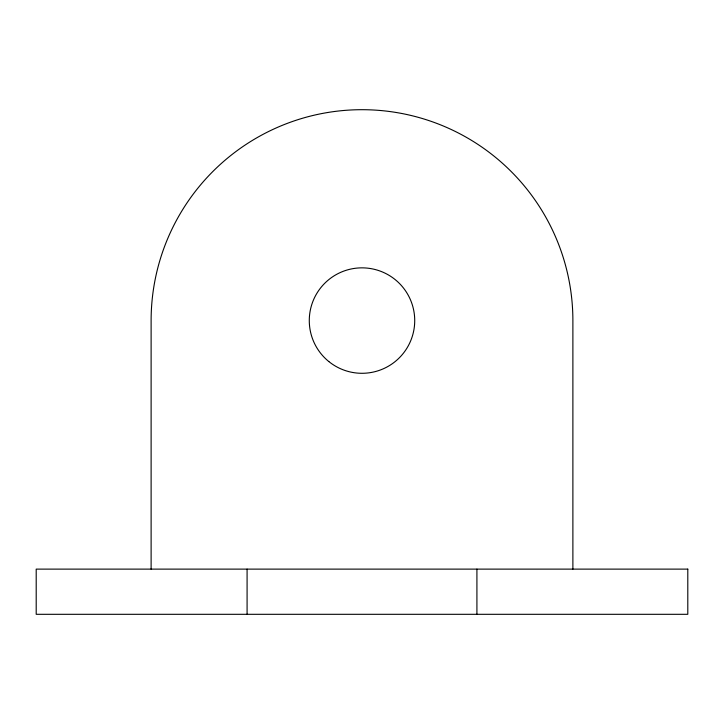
<?xml version="1.0" encoding="UTF-8"?>
<svg xmlns="http://www.w3.org/2000/svg" width="724" height="724" viewBox="0 0 724 724"><rect width="100%" height="100%" fill="white"/><g stroke="black" fill="none" stroke-linecap="round" stroke-linejoin="round"><path stroke-width="1.09" d="M572.883 569.118L572.883 320.578A210.883 210.883 0 0 0 362 109.695A210.883 210.883 0 0 0 151.117 320.578L151.117 569.118M476.917 569.118L476.917 614.305M247.083 569.118L247.083 614.305M687.8 569.118L36.2 569.118L36.2 614.305L687.8 614.305L687.8 569.118M328.823 361.548A52.725 52.725 0 0 0 414.074 328.823A52.725 52.725 0 0 0 343.104 271.355A52.725 52.725 0 0 0 328.823 361.548"/></g></svg>
